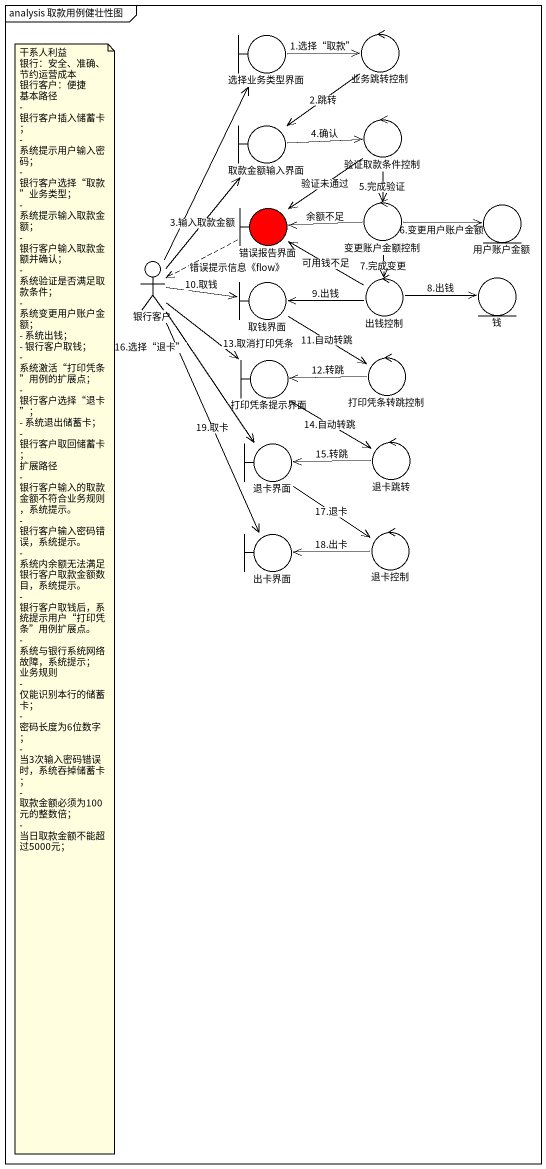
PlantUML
@startuml
mainframe analysis 取款用例健壮性图
boundary 选择业务类型界面
control 业务跳转控制
boundary 取款金额输入界面
control 验证取款条件控制
control 变更账户金额控制
entity 用户账户金额
boundary 错误报告界面 #FF0000
actor 银行客户
boundary 取钱界面
control 出钱控制
entity 钱
boundary 打印凭条提示界面
control 打印凭条转跳控制
boundary 退卡界面
control 退卡跳转
boundary 出卡界面
control 退卡控制
选择业务类型界面 -right-> 业务跳转控制 : 1.选择“取款”
业务跳转控制 --> 取款金额输入界面 : 2.跳转
取款金额输入界面 -right-> 验证取款条件控制 : 4.确认
验证取款条件控制 --> 变更账户金额控制 : 5.完成验证
验证取款条件控制 --> 错误报告界面 : 验证未通过
变更账户金额控制 -right-> 用户账户金额 : 6.变更用户账户金额
变更账户金额控制 -left-> 错误报告界面 : 余额不足
变更账户金额控制 --> 出钱控制 : 7.完成变更
错误报告界面 .left.> 银行客户 : 错误提示信息《flow》
银行客户 -up-> 选择业务类型界面
银行客户 -up-> 取款金额输入界面 : 3.输入取款金额
银行客户 -right-> 取钱界面 : 10.取钱
银行客户 --> 打印凭条提示界面 : 13.取消打印凭条
银行客户 --> 退卡界面 : 16.选择“退卡”
银行客户 --> 出卡界面 : 19.取卡
取钱界面 --> 打印凭条转跳控制 : 11.自动转跳
出钱控制 -up-> 错误报告界面 : 可用钱不足
出钱控制 -left-> 取钱界面 : 9.出钱
出钱控制 -right-> 钱 : 8.出钱
打印凭条提示界面 --> 退卡跳转 : 14.自动转跳
打印凭条转跳控制 -left-> 打印凭条提示界面 : 12.转跳
退卡界面 --> 退卡控制 : 17.退卡
退卡跳转 -left-> 退卡界面 : 15.转跳
退卡控制 -left-> 出卡界面 : 18.出卡
note as N1
  干系人利益
  银行：安全、准确、节约运营成本
  银行客户：便捷
  基本路径
  - 银行客户插入储蓄卡；
  - 系统提示用户输入密码；
  - 银行客户选择“取款”业务类型；
  - 系统提示输入取款金额；
  - 银行客户输入取款金额并确认；
  - 系统验证是否满足取款条件；
  - 系统变更用户账户金额；
  - 系统出钱；
  - 银行客户取钱；
  - 系统激活“打印凭条”用例的扩展点；
  - 银行客户选择“退卡”；
  - 系统退出储蓄卡；
  - 银行客户取回储蓄卡；
  扩展路径
  - 银行客户输入的取款金额不符合业务规则，系统提示。
  - 银行客户输入密码错误，系统提示。
  - 系统内余额无法满足银行客户取款金额数目，系统提示。
  - 银行客户取钱后，系统提示用户“打印凭条”用例扩展点。
  - 系统与银行系统网络故障，系统提示；
  业务规则
  - 仅能识别本行的储蓄卡；
  - 密码长度为6位数字；
  - 当3次输入密码错误时，系统吞掉储蓄卡；
  - 取款金额必须为100元的整数倍；
  - 当日取款金额不能超过5000元；
end note
@enduml
